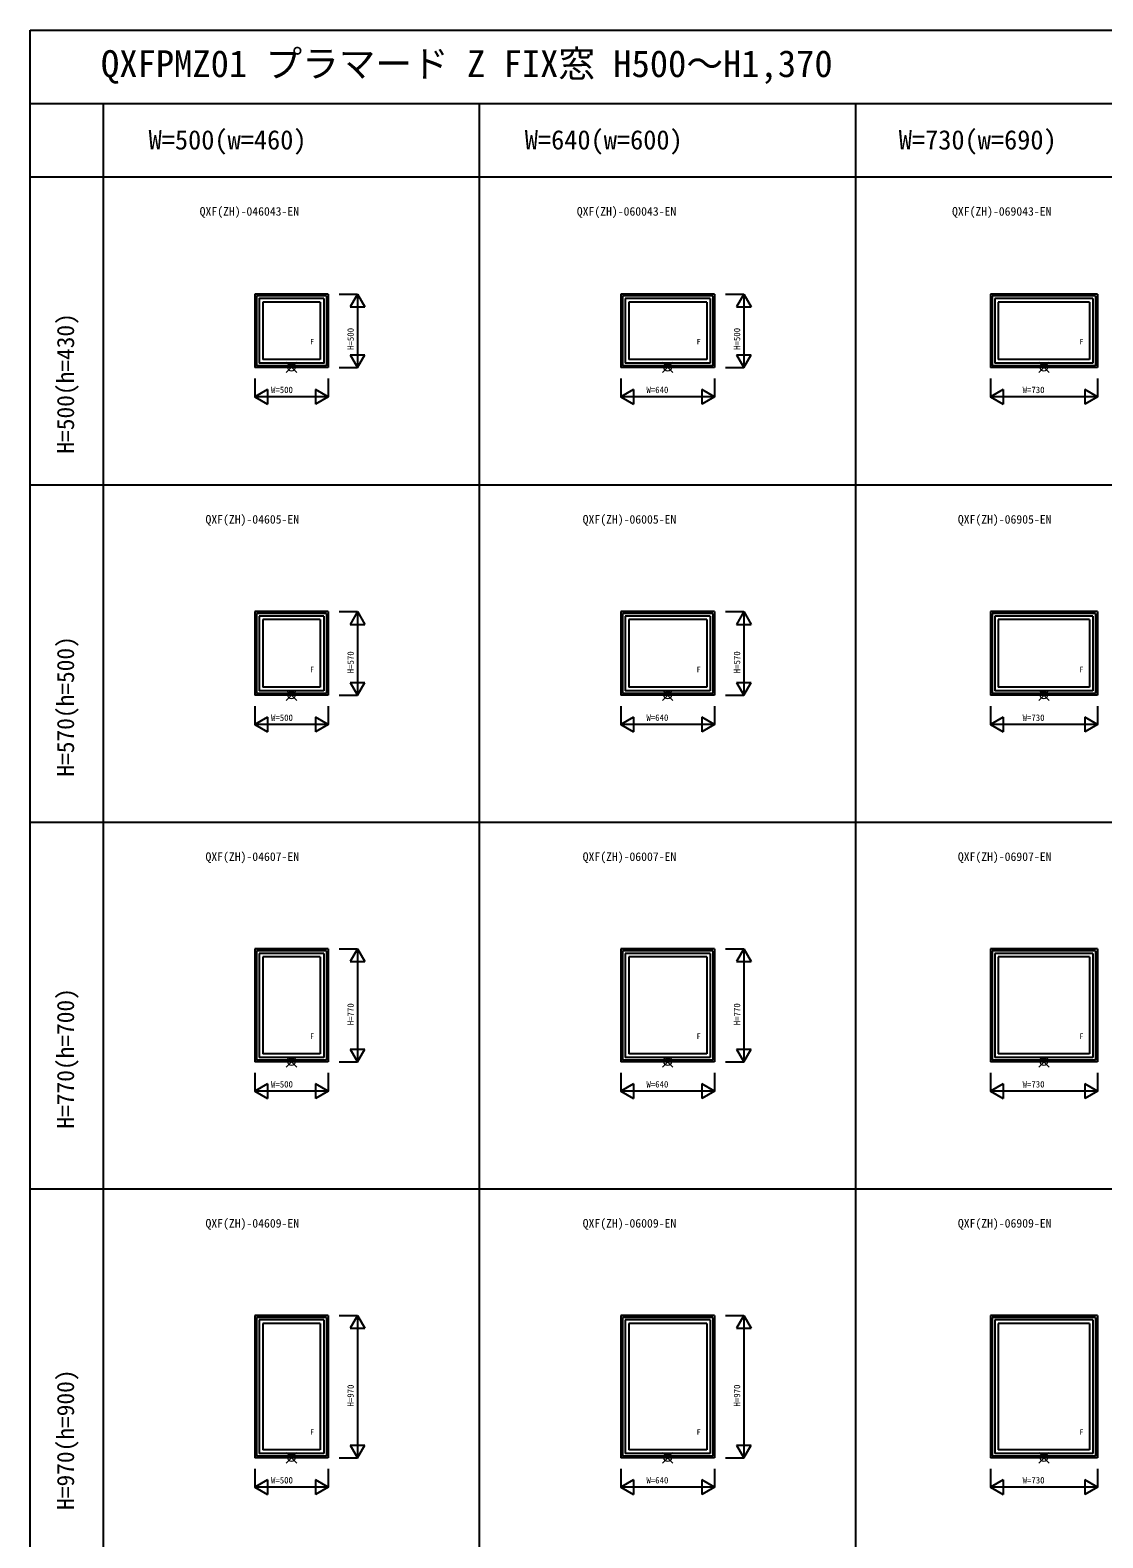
# Model space of a CAD drawing. Units: millimetres, scale not verified. Extents: x -13750 to 13750, y -10000 to 10000.
# Drawn here: x -13750 to -6431, y -281 to 10000 of the extents above; entities that cross this region are included whole.
import ezdxf
from ezdxf.enums import TextEntityAlignment as Align

# ---------------------------------------------------------------- set-up
doc = ezdxf.new("R2010")
doc.units = ezdxf.units.MM
doc.header["$LTSCALE"] = 50
for name, color, linetype in [('0-0_0', 7, 'Continuous'), ('0-1_YKK_A1', 4, 'Continuous'), ('0-4_YKK_F1', 7, 'Continuous'), ('0-6_YKK_N1', 2, 'Continuous')]:
    doc.layers.add(name, color=color, linetype=linetype)
doc.layers.add('0-5_YKK_IN', color=1, linetype='Continuous', lineweight=18)
doc.styles.add('ＭＳ ゴシック', font='')
doc.styles.get('ＭＳ ゴシック').set_extended_font_data('MS Gothic')

msp = doc.modelspace()

# ---------------------------------------------------------------- linework, layer by layer
at = {"layer": '0-1_YKK_A1'}
for p, q in [((-11716.7, 8200), (-12216.7, 8200)), ((-12216.7, 8200), (-12216.7, 7700)), ((-11728.7, 8188), (-12204.7, 8188)), ((-12204.7, 8188), (-12204.7, 7712)), ((-11770.7, 8146), (-12162.7, 8146)), ((-12162.7, 8146), (-12162.7, 7754)), ((-11770.7, 8146), (-11770.7, 7754)), ((-11728.7, 8188), (-11728.7, 7712)), ((-11716.7, 8200), (-11716.7, 7700)), ((-9080.1, 8200), (-9720.1, 8200)), ((-9720.1, 8200), (-9720.1, 7700)), ((-9092.1, 8188), (-9708.1, 8188)), ((-9708.1, 8188), (-9708.1, 7712)), ((-9110.1, 8170), (-9690.1, 8170)), ((-9690.1, 8170), (-9690.1, 7730)), ((-9134.1, 8146), (-9666.1, 8146)), ((-9666.1, 8146), (-9666.1, 7754)), ((-9134.1, 8146), (-9134.1, 7754)), ((-9110.1, 8170), (-9110.1, 7730)), ((-9092.1, 8188), (-9092.1, 7712)), ((-9080.1, 8200), (-9080.1, 7700)), ((-6468.5, 8200), (-7198.5, 8200)), ((-7198.5, 8200), (-7198.5, 7700)), ((-6480.5, 8188), (-7186.5, 8188)), ((-7186.5, 8188), (-7186.5, 7712)), ((-6498.5, 8170), (-7168.5, 8170)), ((-7168.5, 8170), (-7168.5, 7730)), ((-6522.5, 8146), (-7144.5, 8146)), ((-7144.5, 8146), (-7144.5, 7754)), ((-6522.5, 8146), (-6522.5, 7754)), ((-6498.5, 8170), (-6498.5, 7730)), ((-6480.5, 8188), (-6480.5, 7712)), ((-6468.5, 8200), (-6468.5, 7700)), ((-11728.7, 7712), (-12204.7, 7712)), ((-11770.7, 7754), (-12162.7, 7754)), ((-9092.1, 7712), (-9708.1, 7712)), ((-9110.1, 7730), (-9690.1, 7730)), ((-9134.1, 7754), (-9666.1, 7754)), ((-6480.5, 7712), (-7186.5, 7712)), ((-6498.5, 7730), (-7168.5, 7730)), ((-6522.5, 7754), (-7144.5, 7754)), ((-11716.7, 7700), (-12216.7, 7700)), ((-9080.1, 7700), (-9720.1, 7700)), ((-6468.5, 7700), (-7198.5, 7700)), ((-11716.7, 6035), (-12216.7, 6035)), ((-12216.7, 6035), (-12216.7, 5465)), ((-11728.7, 6023), (-12204.7, 6023)), ((-12204.7, 6023), (-12204.7, 5477)), ((-11746.7, 6005), (-12186.7, 6005)), ((-12186.7, 6005), (-12186.7, 5495)), ((-11770.7, 5981), (-12162.7, 5981)), ((-12162.7, 5981), (-12162.7, 5519)), ((-11770.7, 5981), (-11770.7, 5519)), ((-11746.7, 6005), (-11746.7, 5495)), ((-11728.7, 6023), (-11728.7, 5477)), ((-11716.7, 6035), (-11716.7, 5465)), ((-9080.1, 6035), (-9720.1, 6035)), ((-9720.1, 6035), (-9720.1, 5465)), ((-9092.1, 6023), (-9708.1, 6023)), ((-9708.1, 6023), (-9708.1, 5477)), ((-9110.1, 6005), (-9690.1, 6005)), ((-9690.1, 6005), (-9690.1, 5495)), ((-9134.1, 5981), (-9666.1, 5981)), ((-9666.1, 5981), (-9666.1, 5519)), ((-9134.1, 5981), (-9134.1, 5519)), ((-9110.1, 6005), (-9110.1, 5495)), ((-9092.1, 6023), (-9092.1, 5477)), ((-9080.1, 6035), (-9080.1, 5465)), ((-6468.5, 6035), (-7198.5, 6035)), ((-7198.5, 6035), (-7198.5, 5465)), ((-6480.5, 6023), (-7186.5, 6023)), ((-7186.5, 6023), (-7186.5, 5477)), ((-6498.5, 6005), (-7168.5, 6005)), ((-7168.5, 6005), (-7168.5, 5495)), ((-6522.5, 5981), (-7144.5, 5981)), ((-7144.5, 5981), (-7144.5, 5519)), ((-6522.5, 5981), (-6522.5, 5519)), ((-6498.5, 6005), (-6498.5, 5495)), ((-6480.5, 6023), (-6480.5, 5477)), ((-6468.5, 6035), (-6468.5, 5465)), ((-11716.7, 5465), (-12216.7, 5465)), ((-11728.7, 5477), (-12204.7, 5477)), ((-11746.7, 5495), (-12186.7, 5495)), ((-11770.7, 5519), (-12162.7, 5519)), ((-9080.1, 5465), (-9720.1, 5465)), ((-9092.1, 5477), (-9708.1, 5477)), ((-9110.1, 5495), (-9690.1, 5495)), ((-9134.1, 5519), (-9666.1, 5519)), ((-6468.5, 5465), (-7198.5, 5465)), ((-6480.5, 5477), (-7186.5, 5477)), ((-6498.5, 5495), (-7168.5, 5495)), ((-6522.5, 5519), (-7144.5, 5519)), ((-11716.7, 3735), (-12216.7, 3735)), ((-12216.7, 3735), (-12216.7, 2965)), ((-11728.7, 3723), (-12204.7, 3723)), ((-12204.7, 3723), (-12204.7, 2977)), ((-11746.7, 3705), (-12186.7, 3705)), ((-12186.7, 3705), (-12186.7, 2995)), ((-11746.7, 3705), (-11746.7, 2995)), ((-11728.7, 3723), (-11728.7, 2977)), ((-11716.7, 3735), (-11716.7, 2965)), ((-9080.1, 3735), (-9720.1, 3735)), ((-9720.1, 3735), (-9720.1, 2965)), ((-9092.1, 3723), (-9708.1, 3723)), ((-9708.1, 3723), (-9708.1, 2977)), ((-9110.1, 3705), (-9690.1, 3705)), ((-9690.1, 3705), (-9690.1, 2995)), ((-9110.1, 3705), (-9110.1, 2995)), ((-9092.1, 3723), (-9092.1, 2977)), ((-9080.1, 3735), (-9080.1, 2965)), ((-6468.5, 3735), (-7198.5, 3735)), ((-7198.5, 3735), (-7198.5, 2965)), ((-6480.5, 3723), (-7186.5, 3723)), ((-7186.5, 3723), (-7186.5, 2977)), ((-6498.5, 3705), (-7168.5, 3705)), ((-7168.5, 3705), (-7168.5, 2995)), ((-6498.5, 3705), (-6498.5, 2995)), ((-6480.5, 3723), (-6480.5, 2977)), ((-6468.5, 3735), (-6468.5, 2965)), ((-11770.7, 3681), (-12162.7, 3681)), ((-12162.7, 3681), (-12162.7, 3019)), ((-11770.7, 3681), (-11770.7, 3019)), ((-9134.1, 3681), (-9666.1, 3681)), ((-9666.1, 3681), (-9666.1, 3019)), ((-9134.1, 3681), (-9134.1, 3019)), ((-6522.5, 3681), (-7144.5, 3681)), ((-7144.5, 3681), (-7144.5, 3019)), ((-6522.5, 3681), (-6522.5, 3019)), ((-11746.7, 2995), (-12186.7, 2995)), ((-11770.7, 3019), (-12162.7, 3019)), ((-9110.1, 2995), (-9690.1, 2995)), ((-9134.1, 3019), (-9666.1, 3019)), ((-6498.5, 2995), (-7168.5, 2995)), ((-6522.5, 3019), (-7144.5, 3019)), ((-11716.7, 2965), (-12216.7, 2965)), ((-11728.7, 2977), (-12204.7, 2977)), ((-9080.1, 2965), (-9720.1, 2965)), ((-9092.1, 2977), (-9708.1, 2977)), ((-6468.5, 2965), (-7198.5, 2965)), ((-6480.5, 2977), (-7186.5, 2977)), ((-11716.7, 1235), (-12216.7, 1235)), ((-12216.7, 1235), (-12216.7, 265)), ((-11716.7, 1235), (-11716.7, 265)), ((-9080.1, 1235), (-9720.1, 1235)), ((-9720.1, 1235), (-9720.1, 265)), ((-9080.1, 1235), (-9080.1, 265)), ((-6468.5, 1235), (-7198.5, 1235)), ((-7198.5, 1235), (-7198.5, 265)), ((-6468.5, 1235), (-6468.5, 265)), ((-11728.7, 1223), (-12204.7, 1223)), ((-12204.7, 1223), (-12204.7, 277)), ((-11746.7, 1205), (-12186.7, 1205)), ((-12186.7, 1205), (-12186.7, 295)), ((-11770.7, 1181), (-12162.7, 1181)), ((-12162.7, 1181), (-12162.7, 319)), ((-11770.7, 1181), (-11770.7, 319)), ((-11746.7, 1205), (-11746.7, 295)), ((-11728.7, 1223), (-11728.7, 277)), ((-9092.1, 1223), (-9708.1, 1223)), ((-9708.1, 1223), (-9708.1, 277)), ((-9110.1, 1205), (-9690.1, 1205)), ((-9690.1, 1205), (-9690.1, 295)), ((-9134.1, 1181), (-9666.1, 1181)), ((-9666.1, 1181), (-9666.1, 319)), ((-9134.1, 1181), (-9134.1, 319)), ((-9110.1, 1205), (-9110.1, 295)), ((-9092.1, 1223), (-9092.1, 277)), ((-6480.5, 1223), (-7186.5, 1223)), ((-7186.5, 1223), (-7186.5, 277)), ((-6498.5, 1205), (-7168.5, 1205)), ((-7168.5, 1205), (-7168.5, 295)), ((-6522.5, 1181), (-7144.5, 1181)), ((-7144.5, 1181), (-7144.5, 319)), ((-6522.5, 1181), (-6522.5, 319)), ((-6498.5, 1205), (-6498.5, 295)), ((-6480.5, 1223), (-6480.5, 277)), ((-11770.7, 319), (-12162.7, 319)), ((-9134.1, 319), (-9666.1, 319)), ((-6522.5, 319), (-7144.5, 319)), ((-11716.7, 265), (-12216.7, 265)), ((-11728.7, 277), (-12204.7, 277)), ((-11746.7, 295), (-12186.7, 295)), ((-9080.1, 265), (-9720.1, 265)), ((-9092.1, 277), (-9708.1, 277)), ((-9110.1, 295), (-9690.1, 295)), ((-6468.5, 265), (-7198.5, 265)), ((-6480.5, 277), (-7186.5, 277)), ((-6498.5, 295), (-7168.5, 295))]:
    msp.add_line(p, q, dxfattribs=at)
for points in [[(-11746.7, 8170), (-12186.7, 8170), (-12186.7, 7730)], [(-11746.7, 8170), (-11746.7, 7730), (-12186.7, 7730)]]:
    msp.add_lwpolyline(points, dxfattribs=at)
at = {"layer": '0-4_YKK_F1'}
for p, q in [((-13750, -10000), (-13750, 10000)), ((-13750, 10000), (13750, 10000)), ((-13750, 9500), (13250, 9500)), ((-13250, -10000), (-13250, 9500)), ((-10683.4, -10000), (-10683.4, 9500)), ((-8116.8, -10000), (-8116.8, 9500)), ((-13750, 9000), (13250, 9000)), ((-13750, 6900), (13250, 6900)), ((-13750, 4600), (13250, 4600)), ((-13750, 2100), (13250, 2100))]:
    msp.add_line(p, q, dxfattribs=at)
at = {"layer": '0-5_YKK_IN'}
for p, q in [((-12002.06, 7735.36), (-11931.34, 7664.64)), ((-12002.06, 7664.64), (-11931.34, 7735.36)), ((-9435.46, 7735.36), (-9364.74, 7664.64)), ((-9435.46, 7664.64), (-9364.74, 7735.36)), ((-6868.86, 7735.36), (-6798.14, 7664.64)), ((-6868.86, 7664.64), (-6798.14, 7735.36)), ((-12002.06, 5500.36), (-11931.34, 5429.64)), ((-12002.06, 5429.64), (-11931.34, 5500.36)), ((-9435.46, 5500.36), (-9364.74, 5429.64)), ((-9435.46, 5429.64), (-9364.74, 5500.36)), ((-6868.86, 5500.36), (-6798.14, 5429.64)), ((-6868.86, 5429.64), (-6798.14, 5500.36)), ((-12002.06, 3000.36), (-11931.34, 2929.64)), ((-12002.06, 2929.64), (-11931.34, 3000.36)), ((-9435.46, 3000.36), (-9364.74, 2929.64)), ((-9435.46, 2929.64), (-9364.74, 3000.36)), ((-6868.86, 3000.36), (-6798.14, 2929.64)), ((-6868.86, 2929.64), (-6798.14, 3000.36)), ((-12002.06, 300.36), (-11931.34, 229.64)), ((-12002.06, 229.64), (-11931.34, 300.36)), ((-9435.46, 300.36), (-9364.74, 229.64)), ((-9435.46, 229.64), (-9364.74, 300.36)), ((-6868.86, 300.36), (-6798.14, 229.64)), ((-6868.86, 229.64), (-6798.14, 300.36))]:
    msp.add_line(p, q, dxfattribs=at)
for centre in [(-11966.7, 7700), (-9400.1, 7700), (-6833.5, 7700), (-11966.7, 5465), (-9400.1, 5465), (-6833.5, 5465), (-11966.7, 2965), (-9400.1, 2965), (-6833.5, 2965), (-11966.7, 265), (-9400.1, 265), (-6833.5, 265)]:
    msp.add_circle(centre, 25, dxfattribs=at)
at = {"layer": '0-6_YKK_N1'}
for p, q in [((-11641.7, 8200), (-11516.7, 8200)), ((-11516.7, 8200), (-11566.7, 8113.4)), ((-11516.7, 8200), (-11466.7, 8113.4)), ((-11516.7, 8200), (-11516.7, 7700)), ((-9005.1, 8200), (-8880.1, 8200)), ((-8880.1, 8200), (-8930.1, 8113.4)), ((-8880.1, 8200), (-8830.1, 8113.4)), ((-8880.1, 8200), (-8880.1, 7700)), ((-11566.7, 8113.4), (-11466.7, 8113.4)), ((-8930.1, 8113.4), (-8830.1, 8113.4)), ((-11566.7, 7786.6), (-11516.7, 7700)), ((-11566.7, 7786.6), (-11466.7, 7786.6)), ((-11516.7, 7700), (-11466.7, 7786.6)), ((-8930.1, 7786.6), (-8880.1, 7700)), ((-8930.1, 7786.6), (-8830.1, 7786.6)), ((-8880.1, 7700), (-8830.1, 7786.6)), ((-12216.7, 7625), (-12216.7, 7500)), ((-11641.7, 7700), (-11516.7, 7700)), ((-9720.1, 7625), (-9720.1, 7500)), ((-9005.1, 7700), (-8880.1, 7700)), ((-7198.5, 7625), (-7198.5, 7500)), ((-12130.1, 7550), (-12130.1, 7450)), ((-11803.3, 7550), (-11803.3, 7450)), ((-9633.5, 7550), (-9633.5, 7450)), ((-9166.7, 7550), (-9166.7, 7450)), ((-7111.9, 7550), (-7111.9, 7450)), ((-6555.1, 7550), (-6555.1, 7450)), ((-11716.7, 7500), (-12216.7, 7500)), ((-11716.7, 7500), (-11803.3, 7450)), ((-9080.1, 7500), (-9720.1, 7500)), ((-9080.1, 7500), (-9166.7, 7450)), ((-6468.5, 7500), (-7198.5, 7500)), ((-6468.5, 7500), (-6555.1, 7450)), ((-11641.7, 6035), (-11516.7, 6035)), ((-11516.7, 6035), (-11566.7, 5948.4)), ((-11516.7, 6035), (-11466.7, 5948.4)), ((-11516.7, 6035), (-11516.7, 5465)), ((-9005.1, 6035), (-8880.1, 6035)), ((-8880.1, 6035), (-8930.1, 5948.4)), ((-8880.1, 6035), (-8830.1, 5948.4)), ((-8880.1, 6035), (-8880.1, 5465)), ((-11566.7, 5948.4), (-11466.7, 5948.4)), ((-8930.1, 5948.4), (-8830.1, 5948.4)), ((-11566.7, 5551.6), (-11516.7, 5465)), ((-11566.7, 5551.6), (-11466.7, 5551.6)), ((-11516.7, 5465), (-11466.7, 5551.6)), ((-8930.1, 5551.6), (-8880.1, 5465)), ((-8930.1, 5551.6), (-8830.1, 5551.6)), ((-8880.1, 5465), (-8830.1, 5551.6)), ((-11641.7, 5465), (-11516.7, 5465)), ((-9005.1, 5465), (-8880.1, 5465)), ((-12216.7, 5390), (-12216.7, 5265)), ((-9720.1, 5390), (-9720.1, 5265)), ((-7198.5, 5390), (-7198.5, 5265)), ((-11716.7, 5265), (-12216.7, 5265)), ((-12130.1, 5315), (-12130.1, 5215)), ((-11803.3, 5315), (-11803.3, 5215)), ((-11716.7, 5265), (-11803.3, 5215)), ((-9080.1, 5265), (-9720.1, 5265)), ((-9633.5, 5315), (-9633.5, 5215)), ((-9166.7, 5315), (-9166.7, 5215)), ((-9080.1, 5265), (-9166.7, 5215)), ((-6468.5, 5265), (-7198.5, 5265)), ((-7111.9, 5315), (-7111.9, 5215)), ((-6555.1, 5315), (-6555.1, 5215)), ((-6468.5, 5265), (-6555.1, 5215)), ((-11641.7, 3735), (-11516.7, 3735)), ((-11516.7, 3735), (-11566.7, 3648.4)), ((-11516.7, 3735), (-11466.7, 3648.4)), ((-11516.7, 3735), (-11516.7, 2965)), ((-9005.1, 3735), (-8880.1, 3735)), ((-8880.1, 3735), (-8930.1, 3648.4)), ((-8880.1, 3735), (-8830.1, 3648.4)), ((-8880.1, 3735), (-8880.1, 2965)), ((-11566.7, 3648.4), (-11466.7, 3648.4)), ((-8930.1, 3648.4), (-8830.1, 3648.4)), ((-11566.7, 3051.6), (-11516.7, 2965)), ((-11566.7, 3051.6), (-11466.7, 3051.6)), ((-11516.7, 2965), (-11466.7, 3051.6)), ((-8930.1, 3051.6), (-8880.1, 2965)), ((-8930.1, 3051.6), (-8830.1, 3051.6)), ((-8880.1, 2965), (-8830.1, 3051.6)), ((-12216.7, 2890), (-12216.7, 2765)), ((-11641.7, 2965), (-11516.7, 2965)), ((-9720.1, 2890), (-9720.1, 2765)), ((-9005.1, 2965), (-8880.1, 2965)), ((-7198.5, 2890), (-7198.5, 2765)), ((-12130.1, 2815), (-12130.1, 2715)), ((-11803.3, 2815), (-11803.3, 2715)), ((-9633.5, 2815), (-9633.5, 2715)), ((-9166.7, 2815), (-9166.7, 2715)), ((-7111.9, 2815), (-7111.9, 2715)), ((-6555.1, 2815), (-6555.1, 2715)), ((-11716.7, 2765), (-12216.7, 2765)), ((-11716.7, 2765), (-11803.3, 2715)), ((-9080.1, 2765), (-9720.1, 2765)), ((-9080.1, 2765), (-9166.7, 2715)), ((-6468.5, 2765), (-7198.5, 2765)), ((-6468.5, 2765), (-6555.1, 2715)), ((-11641.7, 1235), (-11516.7, 1235)), ((-11516.7, 1235), (-11566.7, 1148.4)), ((-11516.7, 1235), (-11466.7, 1148.4)), ((-11516.7, 1235), (-11516.7, 265)), ((-9005.1, 1235), (-8880.1, 1235)), ((-8880.1, 1235), (-8930.1, 1148.4)), ((-8880.1, 1235), (-8830.1, 1148.4)), ((-8880.1, 1235), (-8880.1, 265)), ((-11566.7, 1148.4), (-11466.7, 1148.4)), ((-8930.1, 1148.4), (-8830.1, 1148.4)), ((-11566.7, 351.6), (-11516.7, 265)), ((-11566.7, 351.6), (-11466.7, 351.6)), ((-11516.7, 265), (-11466.7, 351.6)), ((-8930.1, 351.6), (-8880.1, 265)), ((-8930.1, 351.6), (-8830.1, 351.6)), ((-8880.1, 265), (-8830.1, 351.6)), ((-11641.7, 265), (-11516.7, 265)), ((-9005.1, 265), (-8880.1, 265)), ((-12216.7, 190), (-12216.7, 65)), ((-12130.1, 115), (-12130.1, 15)), ((-11803.3, 115), (-11803.3, 15)), ((-9720.1, 190), (-9720.1, 65)), ((-9633.5, 115), (-9633.5, 15)), ((-9166.7, 115), (-9166.7, 15)), ((-7198.5, 190), (-7198.5, 65)), ((-7111.9, 115), (-7111.9, 15)), ((-6555.1, 115), (-6555.1, 15)), ((-11716.7, 65), (-12216.7, 65)), ((-11716.7, 65), (-11803.3, 15)), ((-9080.1, 65), (-9720.1, 65)), ((-9080.1, 65), (-9166.7, 15)), ((-6468.5, 65), (-7198.5, 65)), ((-6468.5, 65), (-6555.1, 15))]:
    msp.add_line(p, q, dxfattribs=at)
for points in [[(-11716.7, 7625), (-11716.7, 7500), (-11803.3, 7550)], [(-9080.1, 7625), (-9080.1, 7500), (-9166.7, 7550)], [(-6468.5, 7625), (-6468.5, 7500), (-6555.1, 7550)], [(-12130.1, 7550), (-12216.7, 7500), (-12130.1, 7450)], [(-9633.5, 7550), (-9720.1, 7500), (-9633.5, 7450)], [(-7111.9, 7550), (-7198.5, 7500), (-7111.9, 7450)], [(-11716.7, 5390), (-11716.7, 5265), (-11803.3, 5315)], [(-9080.1, 5390), (-9080.1, 5265), (-9166.7, 5315)], [(-6468.5, 5390), (-6468.5, 5265), (-6555.1, 5315)], [(-12130.1, 5315), (-12216.7, 5265), (-12130.1, 5215)], [(-9633.5, 5315), (-9720.1, 5265), (-9633.5, 5215)], [(-7111.9, 5315), (-7198.5, 5265), (-7111.9, 5215)], [(-11716.7, 2890), (-11716.7, 2765), (-11803.3, 2815)], [(-9080.1, 2890), (-9080.1, 2765), (-9166.7, 2815)], [(-6468.5, 2890), (-6468.5, 2765), (-6555.1, 2815)], [(-12130.1, 2815), (-12216.7, 2765), (-12130.1, 2715)], [(-9633.5, 2815), (-9720.1, 2765), (-9633.5, 2715)], [(-7111.9, 2815), (-7198.5, 2765), (-7111.9, 2715)], [(-12130.1, 115), (-12216.7, 65), (-12130.1, 15)], [(-11716.7, 190), (-11716.7, 65), (-11803.3, 115)], [(-9633.5, 115), (-9720.1, 65), (-9633.5, 15)], [(-9080.1, 190), (-9080.1, 65), (-9166.7, 115)], [(-7111.9, 115), (-7198.5, 65), (-7111.9, 15)], [(-6468.5, 190), (-6468.5, 65), (-6555.1, 115)]]:
    msp.add_lwpolyline(points, dxfattribs=at)

# ---------------------------------------------------------------- texts
at = {"layer": '0-0_0', "style": 'ＭＳ ゴシック'}
for s, height, p in [('QXFPMZ01 プラマード Z FIX窓 H500～H1,370', 183.3, (-13266.67, 9625)), ('QXF(ZH)-046043-EN', 58.65, (-12593.37, 8717.41)), ('QXF(ZH)-060043-EN', 58.65, (-10020.1, 8717.41)), ('QXF(ZH)-069043-EN', 58.65, (-7460.17, 8717.41)), ('QXF(ZH)-04605-EN', 58.65, (-12553.37, 6617.41)), ('QXF(ZH)-06005-EN', 58.65, (-9980.1, 6617.41)), ('QXF(ZH)-06905-EN', 58.65, (-7420.17, 6617.41)), ('QXF(ZH)-04607-EN', 58.65, (-12553.37, 4317.41)), ('QXF(ZH)-06007-EN', 58.65, (-9980.1, 4317.41)), ('QXF(ZH)-06907-EN', 58.65, (-7420.17, 4317.41)), ('QXF(ZH)-04609-EN', 58.65, (-12553.37, 1817.41)), ('QXF(ZH)-06009-EN', 58.65, (-9980.1, 1817.41)), ('QXF(ZH)-06909-EN', 58.65, (-7420.17, 1817.41))]:
    msp.add_text(s, height=height, dxfattribs=at).set_placement(p, align=Align.BOTTOM_LEFT)
at = {"layer": '0-0_0', "color": 3, "style": 'ＭＳ ゴシック'}
for s, p in [('W=500(w=460)', (-12941.7, 9146.63)), ('W=640(w=600)', (-10375.1, 9146.63)), ('W=730(w=690)', (-7823.5, 9146.63))]:
    msp.add_text(s, height=132, dxfattribs=at).set_placement(p, align=Align.BOTTOM_LEFT)
for s, p in [('H=500(h=430)', (-13415.05, 7112.4)), ('H=570(h=500)', (-13415.05, 4910)), ('H=770(h=700)', (-13415.05, 2510)), ('H=970(h=900)', (-13415.05, -90))]:
    msp.add_text(s, height=117.3, rotation=90, dxfattribs=at).set_placement(p, align=Align.BOTTOM_LEFT)
at = {"layer": '0-1_YKK_A1', "style": 'ＭＳ ゴシック'}
for p in [(-11839.37, 7846), (-9202.77, 7846), (-6591.17, 7846), (-11839.37, 5611), (-9202.77, 5611), (-6591.17, 5611), (-11839.37, 3111), (-9202.77, 3111), (-6591.17, 3111), (-11839.37, 411), (-9202.77, 411), (-6591.17, 411)]:
    msp.add_text('F', height=36.66, dxfattribs=at).set_placement(p, align=Align.BOTTOM_LEFT)
at = {"layer": '0-6_YKK_N1', "style": 'ＭＳ ゴシック'}
for s, p in [('H=500', (-11528.7, 7820)), ('H=500', (-8892.1, 7820)), ('H=570', (-11528.7, 5615)), ('H=570', (-8892.1, 5615)), ('H=770', (-11528.7, 3215)), ('H=770', (-8892.1, 3215)), ('H=970', (-11528.7, 615)), ('H=970', (-8892.1, 615))]:
    msp.add_text(s, height=43.99, rotation=90, dxfattribs=at).set_placement(p, align=Align.BOTTOM_LEFT)
for s, p in [('W=500', (-12106.7, 7512)), ('W=640', (-9545.1, 7512)), ('W=730', (-6978.5, 7512)), ('W=500', (-12106.7, 5277)), ('W=640', (-9545.1, 5277)), ('W=730', (-6978.5, 5277)), ('W=500', (-12106.7, 2777)), ('W=640', (-9545.1, 2777)), ('W=730', (-6978.5, 2777)), ('W=500', (-12106.7, 77)), ('W=640', (-9545.1, 77)), ('W=730', (-6978.5, 77))]:
    msp.add_text(s, height=43.99, dxfattribs=at).set_placement(p, align=Align.BOTTOM_LEFT)

doc.saveas('drawing.dxf')
